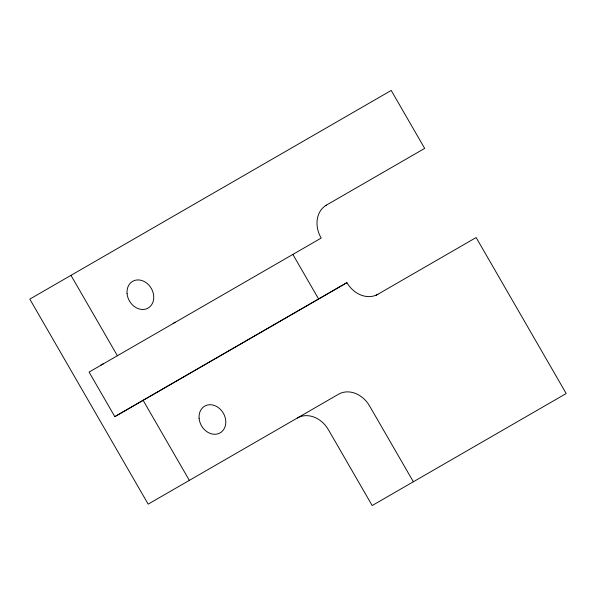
<?xml version="1.0" encoding="UTF-8"?>
<svg xmlns="http://www.w3.org/2000/svg" width="596" height="596" viewBox="0 0 596 596"><rect width="100%" height="100%" fill="white"/><g stroke="black" fill="none" stroke-linecap="round" stroke-linejoin="round"><path stroke-width="0.89" d="M326.414 205.121A25.732 21.009 60 0 0 321.177 238.08L89.08 372.083L114.812 416.649L346.917 282.653A25.732 21.009 60 0 0 377.879 294.26M325.513 205.642L424.672 148.397L391.214 90.45L29.8 299.118L148.173 504.142L338.55 394.224A25.732 21.009 60 0 1 369.609 406.003L413.356 481.777M114.812 416.649L346.917 282.653M376.173 295.251L476.137 237.536L566.2 393.531L372.18 505.55L328.441 429.776A25.732 21.009 60 0 0 297.374 417.997M292.874 254.425L318.51 298.827M70.969 275.345L117.39 355.738M143.122 400.311L189.342 480.369M100.374 365.564A25.732 14.855 60 0 1 103.518 363.746M173.16 323.539A25.732 14.855 60 0 1 175.172 322.183M127.06 293.478A15.436 12.605 60 0 0 148.091 308.072A15.436 12.605 60 0 0 145.968 282.556A15.436 12.605 60 0 0 127.06 293.478M199.109 418.273A15.436 12.605 60 0 0 220.148 432.867A15.436 12.605 60 0 0 218.024 407.359A15.436 12.605 60 0 0 199.109 418.273"/></g></svg>
